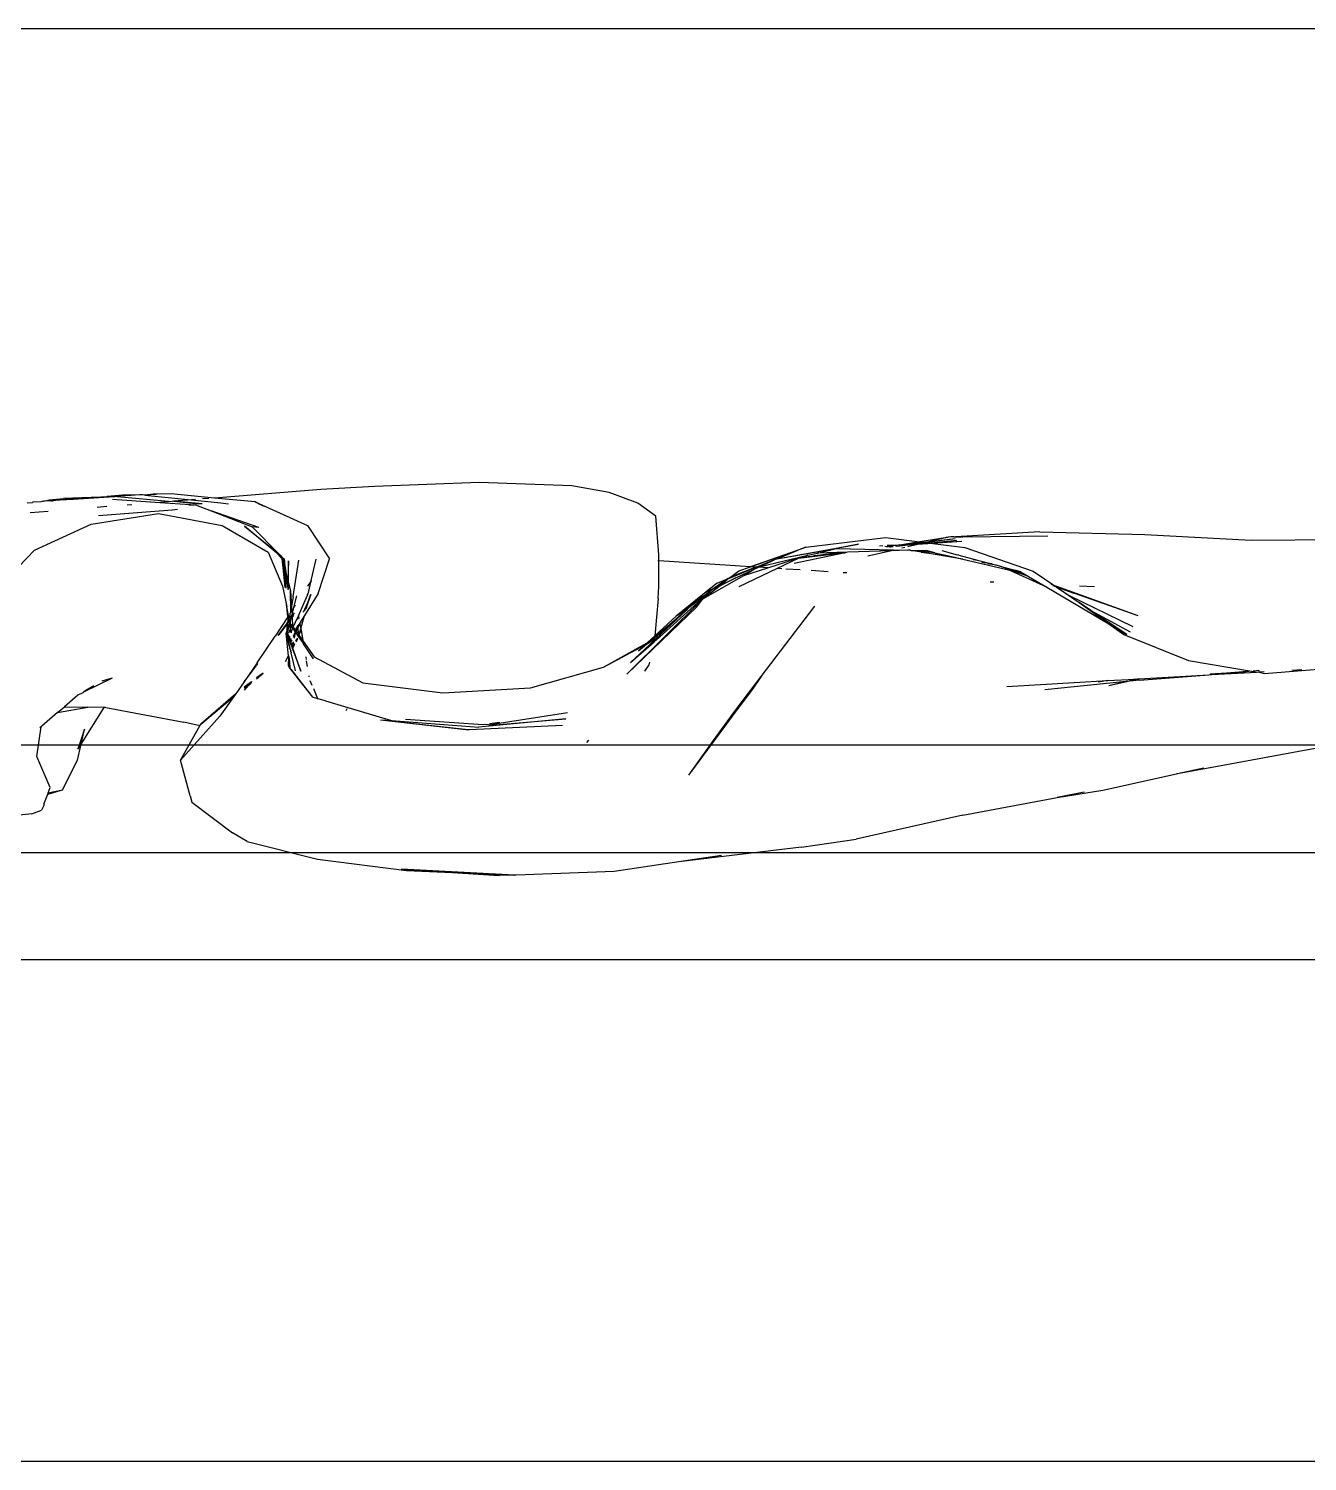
# Model space of a CAD drawing. Header units: millimetres. Extents: x -41292 to 298682, y -22072 to 33155.
# Drawn here: x 30714.5 to 30893, y 1090.6 to 1290.6 of the extents above; entities that cross this region are included whole.
import ezdxf

# ---------------------------------------------------------------- set-up
doc = ezdxf.new("R2010")
doc.units = ezdxf.units.MM
doc.layers.add('창호', color=4, linetype='Continuous')
doc.layers.add('틀', color=8, linetype='Continuous')

# ---------------------------------------------------------------- blocks, each defined once
blk = doc.blocks.new('AHSISHEUD')
for p, q in [((31382.65, 18874.34), (31367.81, 18873.15)), ((31390.16, 18874.78), (31382.65, 18874.34)), ((31404.78, 18875.32), (31390.16, 18874.78)), ((31417.72, 18874.85), (31404.78, 18875.32)), ((31422.92, 18873.93), (31417.72, 18874.85)), ((31341.66, 18872.49), (31342.39, 18872.54)), ((31342.43, 18872.55), (31342.39, 18872.54)), ((31343.61, 18872.63), (31342.43, 18872.55)), ((31343.78, 18872.67), (31343.61, 18872.63)), ((31343.83, 18872.65), (31343.78, 18872.67)), ((31344, 18872.69), (31343.83, 18872.65)), ((31344, 18872.69), (31344.72, 18872.88)), ((31344.96, 18872.75), (31344, 18872.69)), ((31344.72, 18872.88), (31346.76, 18873.08)), ((31344.72, 18872.88), (31346.16, 18872.96)), ((31345.01, 18872.73), (31344.96, 18872.75)), ((31345.08, 18872.74), (31345.01, 18872.73)), ((31345.08, 18872.74), (31345.19, 18872.77)), ((31345.19, 18872.77), (31345.26, 18872.77)), ((31345.26, 18872.77), (31345.28, 18872.79)), ((31345.28, 18872.79), (31345.34, 18872.79)), ((31348.11, 18872.96), (31345.34, 18872.79)), ((31345.34, 18872.79), (31346.16, 18872.96)), ((31346.16, 18872.96), (31350.62, 18873.2)), ((31346.16, 18872.96), (31346.76, 18873.08)), ((31350.62, 18873.2), (31346.76, 18873.08)), ((31353.12, 18873.29), (31348.11, 18872.96)), ((31350.62, 18873.2), (31348.11, 18872.96)), ((31350.69, 18873.21), (31350.62, 18873.2)), ((31350.83, 18873.21), (31350.69, 18873.21)), ((31350.89, 18873.22), (31350.83, 18873.21)), ((31350.89, 18873.22), (31351.97, 18873.31)), ((31353.12, 18873.29), (31350.89, 18873.22)), ((31351.97, 18873.31), (31352.07, 18873.31)), ((31352.07, 18873.31), (31352.76, 18873.37)), ((31352.76, 18873.37), (31352.85, 18873.37)), ((31355, 18873.54), (31352.85, 18873.37)), ((31352.85, 18873.37), (31353.96, 18873.38)), ((31353.96, 18873.38), (31353.12, 18873.29)), ((31353.6, 18872.97), (31360.19, 18872.54)), ((31353.96, 18873.38), (31354.05, 18873.4)), ((31354.05, 18873.4), (31354.23, 18873.36)), ((31354.42, 18873.41), (31354.23, 18873.36)), ((31354.23, 18873.36), (31361.93, 18872.68)), ((31354.63, 18873.42), (31354.42, 18873.41)), ((31355, 18873.54), (31354.63, 18873.42)), ((31356.18, 18873.49), (31354.63, 18873.42)), ((31357.35, 18873.59), (31355, 18873.54)), ((31356.29, 18872.22), (31355.64, 18872.17)), ((31357.35, 18873.59), (31356.18, 18873.49)), ((31357.83, 18873.6), (31357.35, 18873.59)), ((31358.08, 18873.57), (31357.83, 18873.6)), ((31359.24, 18873.68), (31358.08, 18873.57)), ((31359.58, 18873.64), (31358.08, 18873.57)), ((31358.08, 18873.57), (31364.63, 18872.89)), ((31361.77, 18873.73), (31359.24, 18873.68)), ((31359.72, 18873.64), (31359.65, 18873.64)), ((31361.93, 18872.68), (31360.19, 18872.54)), ((31360.19, 18872.54), (31365.17, 18872.21)), ((31367.81, 18873.15), (31361.77, 18873.73)), ((31362.15, 18872.69), (31361.93, 18872.68)), ((31364.63, 18872.89), (31362.15, 18872.69)), ((31362.15, 18872.69), (31365.58, 18872.35)), ((31366.1, 18872.36), (31362.15, 18872.69)), ((31364.24, 18872.21), (31364.99, 18872.15)), ((31365.16, 18872.94), (31364.63, 18872.89)), ((31364.63, 18872.89), (31368.69, 18872.47)), ((31365.17, 18872.21), (31367.35, 18871.35)), ((31366.1, 18872.36), (31365.58, 18872.35)), ((31367.05, 18873.09), (31366.16, 18873.02)), ((31373.51, 18872.6), (31367.81, 18873.15)), ((31368.69, 18872.47), (31369.79, 18872.35)), ((31374.07, 18872.27), (31373.51, 18872.6)), ((31373.51, 18872.6), (31380.81, 18869.29)), ((31374.79, 18871.95), (31374.07, 18872.27)), ((31426.94, 18872.41), (31422.92, 18873.93)), ((31429.45, 18870.6), (31426.94, 18872.41)), ((31344.59, 18871.29), (31342.1, 18871.09)), ((31350.62, 18869.49), (31359.99, 18870.98)), ((31352.81, 18871.95), (31351.46, 18871.84)), ((31361.9, 18871.46), (31351.61, 18870.66)), ((31359.99, 18870.98), (31368.88, 18869.32)), ((31362.67, 18871.56), (31361.9, 18871.46)), ((31374.01, 18869.03), (31367.35, 18871.35)), ((31367.35, 18871.35), (31373.08, 18869.12)), ((31429.85, 18865.21), (31429.45, 18870.6)), ((31342.69, 18865.87), (31350.62, 18869.49)), ((31368.88, 18869.32), (31375.3, 18865.58)), ((31372, 18869.22), (31376.86, 18865.31)), ((31376.54, 18865.45), (31372, 18869.22)), ((31374.01, 18869.03), (31373.08, 18869.12)), ((31376.86, 18865.31), (31373.08, 18869.12)), ((31380.81, 18869.29), (31383.88, 18864.67)), ((31483.02, 18868.42), (31471.25, 18867.73)), ((31483.02, 18868.42), (31497.69, 18868.07)), ((31497.69, 18868.07), (31512.53, 18867.27)), ((31442.64, 18863.56), (31450.37, 18866.29)), ((31446.34, 18864.68), (31457.74, 18866.73)), ((31446.34, 18864.68), (31454.59, 18866.08)), ((31450.37, 18866.29), (31449.17, 18865.82)), ((31450.37, 18866.29), (31461.49, 18867.65)), ((31452.02, 18865.47), (31454.59, 18866.08)), ((31457.74, 18866.73), (31454.59, 18866.08)), ((31454.59, 18866.08), (31464.59, 18865.86)), ((31461.14, 18866.47), (31460.67, 18866.44)), ((31461.63, 18866.35), (31461.4, 18866.37)), ((31461.49, 18867.65), (31466.28, 18867.05)), ((31461.89, 18866.41), (31461.63, 18866.35)), ((31461.85, 18866.33), (31461.63, 18866.35)), ((31463.08, 18866.54), (31461.73, 18866.5)), ((31461.85, 18866.33), (31461.89, 18866.41)), ((31462.05, 18866.38), (31461.85, 18866.33)), ((31461.89, 18866.41), (31461.95, 18866.41)), ((31462.14, 18866.39), (31462.05, 18866.38)), ((31462.1, 18866.3), (31462.36, 18866.38)), ((31462.14, 18866.39), (31462.36, 18866.38)), ((31462.36, 18866.38), (31462.55, 18866.36)), ((31462.55, 18866.46), (31462.42, 18866.46)), ((31463.08, 18866.54), (31462.55, 18866.46)), ((31463.06, 18866.43), (31462.88, 18866.44)), ((31463.06, 18866.43), (31463.46, 18866.48)), ((31463.49, 18866.61), (31463.08, 18866.54)), ((31463.46, 18866.48), (31463.49, 18866.48)), ((31463.49, 18866.48), (31464.97, 18866.68)), ((31465.95, 18866.66), (31463.49, 18866.48)), ((31463.49, 18866.61), (31463.77, 18866.62)), ((31466.28, 18867.05), (31463.77, 18866.62)), ((31463.77, 18866.62), (31466.81, 18866.98)), ((31464.97, 18866.68), (31463.77, 18866.62)), ((31464.18, 18866.24), (31463.77, 18866.14)), ((31465.95, 18866.66), (31464.61, 18866.34)), ((31464.97, 18866.68), (31465.15, 18866.7)), ((31465.15, 18866.7), (31465.43, 18866.72)), ((31465.43, 18866.72), (31467.04, 18866.95)), ((31466.34, 18866.75), (31465.43, 18866.72)), ((31468.12, 18866.81), (31465.95, 18866.66)), ((31466.34, 18866.75), (31465.95, 18866.66)), ((31469.8, 18867.61), (31466.28, 18867.05)), ((31466.28, 18867.05), (31466.81, 18866.98)), ((31466.34, 18866.75), (31466.62, 18866.82)), ((31467.04, 18866.95), (31466.62, 18866.82)), ((31466.83, 18866.8), (31466.62, 18866.82)), ((31466.81, 18866.98), (31467.74, 18867.09)), ((31466.81, 18866.98), (31467.04, 18866.95)), ((31467.49, 18866.89), (31466.83, 18866.8)), ((31467.04, 18866.95), (31467.12, 18866.94)), ((31467.3, 18866.98), (31467.12, 18866.94)), ((31467.12, 18866.94), (31467.49, 18866.89)), ((31467.3, 18866.98), (31471.2, 18867.49)), ((31467.74, 18867.09), (31467.3, 18866.98)), ((31467.49, 18866.89), (31467.8, 18866.85)), ((31469.8, 18867.61), (31467.74, 18867.09)), ((31467.74, 18867.09), (31471.2, 18867.49)), ((31471.44, 18867.23), (31467.8, 18866.85)), ((31472.13, 18867.1), (31467.8, 18866.85)), ((31467.8, 18866.85), (31468.12, 18866.81)), ((31472.13, 18867.1), (31468.12, 18866.81)), ((31468.12, 18866.81), (31472.59, 18866.25)), ((31469.8, 18867.61), (31470.03, 18867.67)), ((31470.03, 18867.67), (31470.18, 18867.67)), ((31470.18, 18867.67), (31470.25, 18867.67)), ((31470.62, 18867.73), (31470.25, 18867.67)), ((31471.02, 18867.72), (31470.62, 18867.73)), ((31471.02, 18867.72), (31471.17, 18867.73)), ((31471.17, 18867.73), (31471.25, 18867.73)), ((31471.25, 18867.73), (31472.25, 18867.69)), ((31484.17, 18867.82), (31472.25, 18867.69)), ((31472.59, 18866.25), (31482.12, 18862.95)), ((31512.53, 18867.27), (31525.5, 18867.34)), ((31338.17, 18861.18), (31342.69, 18865.87)), ((31375.3, 18865.58), (31377.33, 18860.86)), ((31377.07, 18865), (31376.54, 18865.45)), ((31376.54, 18865.45), (31377.19, 18864.76)), ((31376.86, 18865.31), (31377.15, 18865.07)), ((31377.07, 18865), (31377.19, 18864.88)), ((31377.17, 18865), (31377.15, 18865.07)), ((31377.6, 18864.57), (31377.17, 18865)), ((31377.19, 18864.88), (31377.17, 18865)), ((31377.19, 18864.88), (31377.61, 18864.45)), ((31377.6, 18864.57), (31377.19, 18864.88)), ((31377.19, 18864.76), (31377.19, 18864.88)), ((31377.19, 18864.76), (31377.25, 18864.69)), ((31377.25, 18864.69), (31377.39, 18864.55)), ((31377.58, 18861.63), (31377.25, 18864.69)), ((31377.25, 18864.69), (31377.45, 18863.62)), ((31377.25, 18864.69), (31377.42, 18864.08)), ((31377.61, 18864.45), (31377.39, 18864.55)), ((31377.39, 18864.55), (31377.42, 18864.08)), ((31377.42, 18864.08), (31377.45, 18863.62)), ((31377.42, 18864.08), (31377.71, 18862.99)), ((31377.61, 18864.45), (31377.6, 18864.57)), ((31377.61, 18864.45), (31377.65, 18864.41)), ((31377.66, 18864.07), (31377.65, 18864.41)), ((31377.92, 18862.21), (31377.66, 18864.07)), ((31377.71, 18862.99), (31377.66, 18864.07)), ((31378.15, 18864.39), (31378.08, 18861.57)), ((31378.16, 18861.28), (31378.15, 18864.39)), ((31378.79, 18859.42), (31379.6, 18864.47)), ((31381.32, 18861.64), (31382.03, 18864.61)), ((31382.28, 18859.82), (31383.88, 18864.67)), ((31429.84, 18864.39), (31429.7, 18864.4)), ((31429.83, 18860.81), (31429.84, 18864.39)), ((31429.84, 18864.39), (31429.85, 18865.21)), ((31442.64, 18863.56), (31429.84, 18864.39)), ((31449.17, 18865.82), (31442.64, 18863.56)), ((31443.45, 18863.51), (31446.14, 18864.6)), ((31444.03, 18863.6), (31450.66, 18865.15)), ((31444.03, 18863.6), (31446.14, 18864.6)), ((31445.05, 18863.4), (31448.85, 18864.6)), ((31446.14, 18864.6), (31446.34, 18864.68)), ((31446.34, 18864.68), (31449.17, 18865.82)), ((31449.32, 18864.71), (31446.39, 18863.32)), ((31455.85, 18865.5), (31448.76, 18864.01)), ((31448.85, 18864.6), (31448.98, 18864.67)), ((31448.98, 18864.67), (31449.12, 18864.69)), ((31449.32, 18864.71), (31449.12, 18864.69)), ((31449.32, 18864.71), (31449.35, 18864.73)), ((31449.35, 18864.73), (31455.16, 18865.43)), ((31449.35, 18864.73), (31451.14, 18865)), ((31449.59, 18864.84), (31449.35, 18864.73)), ((31449.77, 18864.86), (31449.59, 18864.84)), ((31450.66, 18865.15), (31449.77, 18864.86)), ((31451.14, 18865), (31449.77, 18864.86)), ((31450.66, 18865.15), (31452.02, 18865.47)), ((31451.14, 18865), (31451.49, 18865.06)), ((31451.49, 18865.06), (31454.7, 18865.56)), ((31455.16, 18865.43), (31451.49, 18865.06)), ((31454.7, 18865.56), (31452.02, 18865.47)), ((31456.2, 18865.6), (31454.7, 18865.56)), ((31455.16, 18865.43), (31455.85, 18865.5)), ((31455.98, 18865.53), (31455.85, 18865.5)), ((31456.2, 18865.6), (31455.98, 18865.53)), ((31462.31, 18865.79), (31456.2, 18865.6)), ((31462.31, 18865.79), (31459.05, 18865.01)), ((31464.59, 18865.86), (31462.31, 18865.79)), ((31464.62, 18865.86), (31464.59, 18865.86)), ((31464.96, 18865.85), (31464.62, 18865.86)), ((31465.02, 18865.84), (31464.96, 18865.85)), ((31468.38, 18865.52), (31465.02, 18865.84)), ((31465.02, 18865.84), (31467.15, 18865.8)), ((31466.22, 18865.63), (31465.02, 18865.84)), ((31466.48, 18865.59), (31466.22, 18865.63)), ((31472.27, 18864.62), (31466.48, 18865.59)), ((31466.48, 18865.59), (31470.35, 18865.06)), ((31468.38, 18865.52), (31467.15, 18865.8)), ((31468.38, 18865.52), (31470.35, 18865.06)), ((31469.37, 18865.83), (31471.51, 18865.21)), ((31470.35, 18865.06), (31472.27, 18864.62)), ((31471.73, 18865.19), (31471.51, 18865.21)), ((31471.73, 18865.19), (31474.34, 18864.48)), ((31472.27, 18864.62), (31478.68, 18863.13)), ((31473.72, 18864.57), (31473.79, 18864.55)), ((31473.79, 18864.55), (31474.34, 18864.48)), ((31474.34, 18864.48), (31476.35, 18863.94)), ((31474.91, 18864.23), (31475.34, 18864.1)), ((31476.35, 18863.94), (31475.34, 18864.1)), ((31377.45, 18863.62), (31377.58, 18861.63)), ((31377.45, 18863.62), (31377.74, 18862.17)), ((31377.74, 18862.17), (31377.71, 18862.99)), ((31377.71, 18862.99), (31377.92, 18862.21)), ((31377.81, 18860.57), (31377.74, 18862.17)), ((31377.74, 18862.17), (31378.06, 18860.59)), ((31378.07, 18861.05), (31377.92, 18862.21)), ((31377.92, 18862.21), (31378.08, 18861.57)), ((31436, 18859.06), (31441.73, 18862.35)), ((31439.59, 18861.93), (31439.68, 18862.01)), ((31439.74, 18862.04), (31439.68, 18862.01)), ((31439.71, 18861.98), (31443.41, 18863.51)), ((31439.71, 18861.98), (31439.74, 18862.04)), ((31439.85, 18862.08), (31439.74, 18862.04)), ((31443.41, 18863.51), (31439.85, 18862.08)), ((31439.85, 18862.08), (31441.02, 18862.99)), ((31440.6, 18861.99), (31443.08, 18863.16)), ((31441.02, 18862.99), (31442.64, 18863.56)), ((31446.39, 18863.32), (31441.03, 18860.77)), ((31441.73, 18862.35), (31445.05, 18863.4)), ((31441.73, 18862.35), (31443.08, 18863.16)), ((31443.41, 18863.51), (31442.64, 18863.56)), ((31443.08, 18863.16), (31443.78, 18863.48)), ((31443.45, 18863.51), (31443.41, 18863.51)), ((31443.78, 18863.48), (31444.03, 18863.6)), ((31445.05, 18863.4), (31443.78, 18863.48)), ((31447.02, 18863.28), (31446.39, 18863.32)), ((31449.58, 18863.11), (31447.6, 18863.24)), ((31453.49, 18862.86), (31451.1, 18863.01)), ((31456.09, 18862.69), (31455.6, 18862.72)), ((31476.96, 18863.77), (31475.8, 18863.97)), ((31476.35, 18863.94), (31476.96, 18863.77)), ((31477.47, 18863.63), (31476.96, 18863.77)), ((31481.46, 18862.2), (31477.47, 18863.63)), ((31477.47, 18863.63), (31479.54, 18863.07)), ((31484, 18860.7), (31478.68, 18863.13)), ((31479.54, 18863.07), (31480.74, 18862.62)), ((31480.37, 18862.84), (31479.54, 18863.07)), ((31480.37, 18862.84), (31480.42, 18862.82)), ((31480.42, 18862.82), (31480.74, 18862.62)), ((31480.74, 18862.62), (31480.83, 18862.57)), ((31480.83, 18862.57), (31480.86, 18862.56)), ((31480.86, 18862.56), (31481.46, 18862.2)), ((31481.46, 18862.2), (31484, 18860.7)), ((31482.12, 18862.95), (31485.11, 18860.91)), ((31377.33, 18860.86), (31377.77, 18858.65)), ((31377.58, 18861.63), (31377.64, 18860.67)), ((31377.7, 18860.64), (31377.58, 18861.63)), ((31378.07, 18861.05), (31378.06, 18860.59)), ((31378.06, 18860.59), (31378.06, 18860.42)), ((31378.06, 18860.42), (31378.1, 18860.4)), ((31378.08, 18861.57), (31378.07, 18861.05)), ((31378.16, 18860.36), (31378.07, 18861.05)), ((31378.08, 18861.57), (31378.16, 18861.28)), ((31378.16, 18860.36), (31378.16, 18861.28)), ((31378.16, 18861.28), (31378.45, 18860.19)), ((31378.46, 18857.37), (31378.45, 18860.19)), ((31378.45, 18860.19), (31378.57, 18858.06)), ((31381.3, 18861.6), (31380.82, 18860.86)), ((31380.92, 18859.94), (31381.3, 18861.6)), ((31381.32, 18861.64), (31381.3, 18861.6)), ((31429.75, 18859.1), (31429.83, 18860.81)), ((31437.06, 18860.13), (31434.55, 18858.31)), ((31436, 18859.06), (31438.21, 18860.82)), ((31438.01, 18861.28), (31436.22, 18859.85)), ((31437.56, 18860.56), (31436.22, 18859.85)), ((31437.39, 18860.41), (31436.22, 18859.85)), ((31436.61, 18859.72), (31437.06, 18860.13)), ((31437.39, 18860.41), (31437.06, 18860.13)), ((31437.39, 18860.41), (31437.85, 18860.64)), ((31437.56, 18860.56), (31437.39, 18860.41)), ((31439.53, 18861.9), (31437.56, 18860.56)), ((31437.56, 18860.56), (31437.88, 18860.72)), ((31438.21, 18860.82), (31437.85, 18860.64)), ((31437.88, 18860.72), (31437.85, 18860.64)), ((31437.88, 18860.72), (31438.08, 18860.81)), ((31438.01, 18861.28), (31439.53, 18861.9)), ((31439.53, 18861.9), (31438.08, 18860.81)), ((31438.08, 18860.81), (31438.39, 18860.95)), ((31440.6, 18861.99), (31438.21, 18860.82)), ((31438.21, 18860.82), (31438.39, 18860.95)), ((31438.39, 18860.95), (31440.6, 18861.99)), ((31438.39, 18860.95), (31439.53, 18861.9)), ((31439.53, 18861.9), (31439.59, 18861.93)), ((31439.59, 18861.93), (31439.71, 18861.98)), ((31476.63, 18861.39), (31476.12, 18861.42)), ((31484.03, 18860.69), (31484, 18860.7)), ((31484.03, 18860.69), (31492.67, 18855.59)), ((31484.57, 18861.12), (31484.66, 18861.06)), ((31485.11, 18860.91), (31484.66, 18861.06)), ((31484.85, 18860.94), (31485.31, 18860.77)), ((31485.14, 18860.89), (31485.11, 18860.91)), ((31485.42, 18860.79), (31485.14, 18860.89)), ((31485.14, 18860.89), (31485.31, 18860.77)), ((31485.31, 18860.77), (31487.78, 18859.87)), ((31485.31, 18860.77), (31487.05, 18859.58)), ((31496.78, 18856.72), (31485.42, 18860.79)), ((31485.42, 18860.79), (31487.78, 18859.87)), ((31490.65, 18860.77), (31488.57, 18860.85)), ((31377.77, 18858.65), (31377.91, 18857.95)), ((31377.77, 18858.65), (31378.05, 18856.56)), ((31378.8, 18859.34), (31378.57, 18858.06)), ((31378.57, 18858.06), (31378.58, 18857.98)), ((31378.8, 18859.34), (31378.79, 18859.42)), ((31378.89, 18857.86), (31379.3, 18859.51)), ((31379.1, 18858.19), (31378.89, 18857.86)), ((31379.53, 18856.69), (31380.81, 18859.58)), ((31380.97, 18858.92), (31380.22, 18857.16)), ((31382.28, 18859.82), (31380.39, 18856.77)), ((31380.5, 18857.52), (31380.84, 18858.42)), ((31380.64, 18857.7), (31380.84, 18858.42)), ((31380.86, 18859.78), (31380.81, 18859.71)), ((31380.81, 18859.63), (31380.81, 18859.71)), ((31380.81, 18859.63), (31380.86, 18859.68)), ((31380.81, 18859.58), (31380.81, 18859.63)), ((31380.84, 18858.42), (31381.32, 18859.72)), ((31380.84, 18858.42), (31380.97, 18858.92)), ((31380.87, 18859.81), (31380.86, 18859.78)), ((31380.87, 18859.71), (31380.86, 18859.78)), ((31380.86, 18859.68), (31380.87, 18859.71)), ((31380.91, 18859.85), (31380.87, 18859.81)), ((31380.92, 18859.94), (31380.91, 18859.89)), ((31380.91, 18859.85), (31380.91, 18859.89)), ((31380.97, 18858.92), (31381.29, 18859.72)), ((31425.38, 18848.56), (31436, 18859.06)), ((31429.75, 18859.1), (31429.27, 18853.9)), ((31429.97, 18853.76), (31435.24, 18858.52)), ((31435.94, 18859.62), (31432.26, 18856.66)), ((31434.55, 18858.31), (31432.26, 18856.66)), ((31436.61, 18859.72), (31434.05, 18857.83)), ((31434.55, 18858.31), (31434.05, 18857.83)), ((31435.94, 18859.62), (31434.55, 18858.31)), ((31435.09, 18857.92), (31436, 18859.06)), ((31435.24, 18858.52), (31435.45, 18858.68)), ((31435.45, 18858.68), (31436.61, 18859.72)), ((31435.45, 18858.68), (31436, 18859.06)), ((31436.13, 18859.79), (31435.94, 18859.62)), ((31436.22, 18859.85), (31436.13, 18859.79)), ((31444.14, 18848.23), (31451.64, 18858.07)), ((31486.66, 18859.77), (31487.05, 18859.58)), ((31487.05, 18859.58), (31496.01, 18855.21)), ((31487.05, 18859.58), (31488.54, 18858.56)), ((31496.78, 18856.72), (31487.78, 18859.87)), ((31488.54, 18858.56), (31492.67, 18855.59)), ((31490.17, 18857.47), (31488.54, 18858.56)), ((31378.05, 18856.56), (31376.3, 18853.85)), ((31378.05, 18856.56), (31377.91, 18857.95)), ((31378.16, 18856.73), (31377.91, 18857.95)), ((31378.09, 18856.63), (31378.05, 18856.56)), ((31378.1, 18856.26), (31378.05, 18856.56)), ((31378.16, 18856.73), (31378.09, 18856.63)), ((31378.09, 18856.63), (31378.15, 18856.36)), ((31378.11, 18855.97), (31378.1, 18856.26)), ((31378.15, 18856.03), (31378.11, 18855.97)), ((31378.17, 18856.67), (31378.15, 18856.36)), ((31378.15, 18856.03), (31378.15, 18856.36)), ((31378.15, 18856.36), (31378.26, 18856.19)), ((31378.26, 18856.07), (31378.15, 18856.03)), ((31378.26, 18856.19), (31378.22, 18856.4)), ((31378.26, 18856.07), (31378.22, 18855.86)), ((31378.26, 18856.19), (31378.27, 18856.14)), ((31378.27, 18856.14), (31378.26, 18856.07)), ((31378.35, 18855.77), (31378.26, 18856.07)), ((31378.37, 18856.82), (31378.38, 18857.07)), ((31378.38, 18856.78), (31378.37, 18856.82)), ((31378.37, 18856.73), (31378.38, 18856.78)), ((31378.41, 18855.98), (31378.37, 18856.73)), ((31378.42, 18857.14), (31378.38, 18857.07)), ((31378.41, 18855.98), (31378.46, 18856.19)), ((31378.42, 18857.14), (31378.46, 18857.28)), ((31378.58, 18857.98), (31378.46, 18857.37)), ((31378.46, 18857.28), (31378.46, 18857.37)), ((31378.46, 18856.19), (31378.53, 18856.28)), ((31378.53, 18856.28), (31378.57, 18856.61)), ((31378.53, 18856.28), (31378.66, 18856.47)), ((31378.57, 18856.61), (31378.64, 18856.88)), ((31378.65, 18856.72), (31378.57, 18856.61)), ((31378.58, 18857.98), (31378.64, 18856.88)), ((31378.64, 18856.88), (31378.89, 18857.86)), ((31378.64, 18856.88), (31378.65, 18856.72)), ((31378.93, 18857.12), (31378.65, 18856.72)), ((31378.65, 18856.72), (31378.66, 18856.47)), ((31378.66, 18856.47), (31378.89, 18856.81)), ((31378.66, 18856.47), (31378.73, 18855.23)), ((31378.82, 18855.11), (31379.45, 18856.53)), ((31379.45, 18856.53), (31379.53, 18856.69)), ((31379.47, 18856.18), (31379.45, 18856.53)), ((31379.53, 18856.69), (31379.59, 18856.35)), ((31379.97, 18856.09), (31379.72, 18855.7)), ((31379.86, 18855.79), (31379.97, 18856.09)), ((31379.88, 18854.9), (31380.39, 18856.77)), ((31380.39, 18856.77), (31379.97, 18856.09)), ((31380.45, 18857.46), (31380.5, 18857.52)), ((31435.09, 18857.92), (31425.38, 18848.56)), ((31433.79, 18857.59), (31429.24, 18853.57)), ((31429.25, 18853.73), (31433.79, 18857.59)), ((31432.26, 18856.66), (31429.27, 18853.9)), ((31433.79, 18857.59), (31429.38, 18853.44)), ((31433.79, 18857.59), (31432.26, 18856.66)), ((31434, 18857.79), (31433.79, 18857.59)), ((31434.05, 18857.83), (31434, 18857.79)), ((31490.17, 18857.47), (31495.63, 18854.49)), ((31495.19, 18854.11), (31490.17, 18857.47)), ((31377.97, 18855.73), (31376.66, 18853.97)), ((31376.85, 18854.03), (31377.98, 18855.55)), ((31377.83, 18854.22), (31377.95, 18854.65)), ((31377.83, 18854.22), (31377.93, 18854.11)), ((31378.25, 18852.58), (31377.83, 18854.22)), ((31378.17, 18851.13), (31377.83, 18854.22)), ((31377.93, 18854.11), (31377.95, 18854.65)), ((31377.99, 18854.28), (31377.93, 18854.11)), ((31377.93, 18854.11), (31378.07, 18854.09)), ((31378.25, 18852.78), (31377.93, 18854.11)), ((31377.93, 18854.11), (31378.27, 18853.23)), ((31377.95, 18854.65), (31377.98, 18855.55)), ((31377.95, 18854.65), (31378.04, 18854.75)), ((31378.05, 18855.9), (31377.97, 18855.78)), ((31377.97, 18855.78), (31377.97, 18855.73)), ((31377.98, 18855.55), (31378.06, 18855.65)), ((31378.01, 18854.58), (31377.99, 18854.28)), ((31378.07, 18854.17), (31377.99, 18854.28)), ((31378.04, 18854.75), (31378.01, 18854.58)), ((31378.06, 18854.62), (31378.01, 18854.58)), ((31378.06, 18854.91), (31378.03, 18854.89)), ((31378.03, 18854.89), (31378.04, 18854.81)), ((31378.04, 18854.98), (31378.06, 18855.06)), ((31378.06, 18854.91), (31378.04, 18854.98)), ((31378.04, 18854.81), (31378.05, 18854.78)), ((31378.05, 18854.78), (31378.04, 18854.75)), ((31378.04, 18854.75), (31378.08, 18854.7)), ((31378.11, 18855.97), (31378.05, 18855.9)), ((31378.11, 18855.72), (31378.05, 18855.9)), ((31378.06, 18855.65), (31378.05, 18855.9)), ((31378.05, 18854.78), (31378.08, 18854.7)), ((31378.06, 18854.62), (31378.05, 18854.56)), ((31378.05, 18854.56), (31378.07, 18854.3)), ((31378.14, 18854.32), (31378.05, 18854.56)), ((31378.06, 18855.65), (31378.11, 18855.72)), ((31378.06, 18855.65), (31378.06, 18855.47)), ((31378.06, 18855.47), (31378.13, 18855.29)), ((31378.06, 18855.06), (31378.1, 18855.11)), ((31378.08, 18854.7), (31378.06, 18854.62)), ((31378.07, 18854.17), (31378.07, 18854.09)), ((31378.07, 18854.09), (31378.09, 18854.04)), ((31378.32, 18855.62), (31378.08, 18854.7)), ((31378.09, 18854.04), (31378.15, 18854.05)), ((31378.1, 18855.18), (31378.12, 18855.25)), ((31378.1, 18855.11), (31378.1, 18855.18)), ((31378.11, 18855.72), (31378.22, 18855.86)), ((31378.12, 18855.51), (31378.11, 18855.72)), ((31378.15, 18855.47), (31378.12, 18855.51)), ((31378.12, 18855.25), (31378.13, 18855.29)), ((31378.13, 18855.29), (31378.15, 18855.41)), ((31378.15, 18855.41), (31378.15, 18855.47)), ((31378.15, 18854.01), (31378.15, 18854.05)), ((31378.28, 18853.64), (31378.15, 18854.01)), ((31378.32, 18855.62), (31378.35, 18855.77)), ((31378.41, 18854.88), (31378.32, 18855.62)), ((31378.32, 18854.7), (31378.41, 18854.88)), ((31378.32, 18854.37), (31378.32, 18854.7)), ((31378.35, 18855.77), (31378.41, 18855.98)), ((31378.42, 18855.67), (31378.35, 18855.77)), ((31378.42, 18855.67), (31378.41, 18855.98)), ((31378.41, 18854.88), (31378.46, 18854.99)), ((31378.47, 18854.4), (31378.41, 18854.88)), ((31378.42, 18855.63), (31378.42, 18855.67)), ((31378.46, 18855.61), (31378.42, 18855.63)), ((31378.46, 18855.56), (31378.46, 18855.61)), ((31378.61, 18855.28), (31378.46, 18855.56)), ((31378.46, 18855.56), (31378.65, 18855.35)), ((31378.46, 18854.99), (31378.46, 18855.56)), ((31378.46, 18854.99), (31378.61, 18855.28)), ((31378.47, 18854.4), (31378.52, 18854.44)), ((31378.52, 18854.44), (31378.74, 18855.05)), ((31378.52, 18854.44), (31378.77, 18855)), ((31378.52, 18854.44), (31378.52, 18854.31)), ((31378.61, 18855.28), (31378.65, 18855.35)), ((31378.74, 18855.05), (31378.61, 18855.28)), ((31378.65, 18855.35), (31378.67, 18855.38)), ((31378.65, 18855.35), (31378.73, 18855.23)), ((31378.73, 18855.23), (31378.73, 18855.18)), ((31378.73, 18855.18), (31378.74, 18855.05)), ((31378.73, 18855.18), (31378.82, 18855.11)), ((31378.77, 18855), (31378.74, 18855.05)), ((31378.77, 18855), (31378.82, 18855.11)), ((31379.1, 18854.51), (31378.77, 18855)), ((31379.04, 18854.38), (31378.8, 18853.82)), ((31378.82, 18855.11), (31379.13, 18854.66)), ((31379.12, 18854.58), (31378.82, 18855.11)), ((31378.85, 18853.73), (31379.02, 18854.09)), ((31379.02, 18854.09), (31378.92, 18853.6)), ((31379.06, 18854.32), (31379.02, 18854.09)), ((31379.02, 18854.09), (31379.1, 18854.24)), ((31379.12, 18854.58), (31379.1, 18854.51)), ((31379.17, 18854.4), (31379.1, 18854.51)), ((31379.13, 18854.66), (31379.12, 18854.58)), ((31379.2, 18854.46), (31379.12, 18854.58)), ((31379.16, 18854.78), (31379.13, 18854.66)), ((31379.13, 18854.66), (31379.23, 18854.52)), ((31379.16, 18854.78), (31379.49, 18855.33)), ((31379.17, 18854.4), (31379.2, 18854.46)), ((31379.52, 18853.88), (31379.17, 18854.4)), ((31379.2, 18854.46), (31379.23, 18854.52)), ((31379.55, 18853.93), (31379.2, 18854.46)), ((31379.23, 18854.52), (31379.5, 18855.07)), ((31379.23, 18854.52), (31379.54, 18854.09)), ((31379.72, 18855.7), (31379.49, 18855.33)), ((31379.5, 18855.07), (31379.49, 18855.33)), ((31379.5, 18855.07), (31379.75, 18855.57)), ((31379.54, 18854.09), (31379.5, 18855.07)), ((31379.55, 18853.93), (31379.54, 18854.09)), ((31379.54, 18854.09), (31379.59, 18854.01)), ((31379.59, 18854.01), (31379.55, 18853.93)), ((31379.7, 18854.23), (31379.59, 18854.01)), ((31379.59, 18854.01), (31379.63, 18853.96)), ((31379.63, 18853.96), (31379.7, 18854.23)), ((31379.7, 18854.23), (31379.88, 18854.9)), ((31379.92, 18854.68), (31379.7, 18854.23)), ((31379.72, 18855.7), (31379.75, 18855.57)), ((31379.75, 18855.57), (31379.86, 18855.79)), ((31379.75, 18855.57), (31379.88, 18854.9)), ((31379.88, 18854.9), (31379.92, 18854.68)), ((31379.92, 18854.68), (31380.17, 18853.25)), ((31492.67, 18855.59), (31494.78, 18854.08)), ((31492.67, 18855.59), (31495.19, 18854.11)), ((31494.78, 18854.08), (31503.78, 18850.47)), ((31373.79, 18850.16), (31376.3, 18853.85)), ((31378.25, 18852.58), (31378.25, 18852.78)), ((31378.34, 18852.41), (31378.25, 18852.78)), ((31378.3, 18852.38), (31378.25, 18852.58)), ((31378.27, 18853.23), (31378.28, 18853.64)), ((31378.27, 18853.23), (31378.33, 18853.06)), ((31378.28, 18853.64), (31378.33, 18853.79)), ((31378.33, 18853.49), (31378.28, 18853.64)), ((31378.33, 18853.79), (31378.29, 18853.85)), ((31378.3, 18852.38), (31378.34, 18852.41)), ((31378.34, 18852.19), (31378.3, 18852.38)), ((31378.33, 18853.49), (31378.33, 18853.79)), ((31378.48, 18853.05), (31378.33, 18853.49)), ((31378.33, 18853.06), (31378.33, 18853.49)), ((31378.33, 18853.06), (31378.47, 18852.7)), ((31378.34, 18852.19), (31378.34, 18852.41)), ((31378.45, 18851.95), (31378.34, 18852.41)), ((31378.45, 18851.95), (31378.34, 18852.19)), ((31378.48, 18852.94), (31378.47, 18852.7)), ((31378.47, 18852.7), (31378.48, 18852.67)), ((31378.5, 18853.55), (31378.48, 18853.05)), ((31378.5, 18853.03), (31378.48, 18853.05)), ((31378.5, 18853.03), (31378.48, 18852.94)), ((31378.54, 18852.73), (31378.48, 18852.94)), ((31378.48, 18852.67), (31378.54, 18852.73)), ((31378.48, 18852.67), (31378.51, 18852.6)), ((31378.5, 18853.03), (31378.65, 18853.33)), ((31378.51, 18852.6), (31378.57, 18852.67)), ((31378.51, 18852.6), (31378.65, 18852.23)), ((31378.54, 18852.73), (31378.8, 18852.97)), ((31378.57, 18852.67), (31378.54, 18852.73)), ((31378.57, 18852.67), (31378.78, 18852.89)), ((31378.69, 18852.44), (31378.57, 18852.67)), ((31378.68, 18852.36), (31378.65, 18852.23)), ((31378.65, 18852.23), (31378.7, 18852.1)), ((31378.69, 18852.44), (31378.68, 18852.36)), ((31378.74, 18852.31), (31378.68, 18852.36)), ((31378.78, 18852.89), (31378.69, 18852.44)), ((31378.99, 18852.83), (31378.69, 18852.44)), ((31378.7, 18852.1), (31378.74, 18852.19)), ((31378.7, 18852.1), (31379.88, 18849)), ((31378.71, 18852.27), (31378.74, 18852.31)), ((31378.76, 18852.23), (31378.71, 18852.27)), ((31378.74, 18852.19), (31378.76, 18852.23)), ((31379.88, 18849), (31378.74, 18852.19)), ((31378.76, 18852.23), (31379.05, 18852.75)), ((31378.78, 18852.89), (31378.88, 18852.99)), ((31378.8, 18852.97), (31378.78, 18852.89)), ((31378.82, 18853.08), (31378.8, 18852.97)), ((31378.8, 18852.97), (31378.85, 18853.03)), ((31379.11, 18853.27), (31379.3, 18853.43)), ((31379.12, 18853.24), (31379.3, 18853.43)), ((31379.3, 18853.43), (31379.17, 18853.17)), ((31379.22, 18853.07), (31379.44, 18853.48)), ((31379.3, 18853.43), (31379.31, 18853.46)), ((31379.38, 18853.6), (31379.31, 18853.46)), ((31379.31, 18853.46), (31379.41, 18853.55)), ((31379.55, 18853.93), (31379.52, 18853.88)), ((31379.52, 18853.88), (31379.58, 18853.79)), ((31379.58, 18853.79), (31379.63, 18853.96)), ((31380.23, 18852.88), (31379.58, 18853.79)), ((31379.63, 18853.96), (31380.17, 18853.25)), ((31380.18, 18853.18), (31380.17, 18853.25)), ((31380.23, 18852.88), (31380.18, 18853.18)), ((31380.18, 18853.18), (31381.75, 18850.96)), ((31380.24, 18852.8), (31380.23, 18852.88)), ((31381.65, 18850.7), (31380.24, 18852.8)), ((31422.13, 18849.54), (31428.24, 18852.95)), ((31422.13, 18849.54), (31427.93, 18852.66)), ((31429.21, 18853.28), (31425.9, 18850.17)), ((31425.9, 18850.17), (31429.19, 18853.07)), ((31428.48, 18852.96), (31427.01, 18851.81)), ((31427.01, 18851.81), (31428.12, 18852.77)), ((31427.93, 18852.66), (31427.01, 18851.81)), ((31428.24, 18852.95), (31427.93, 18852.66)), ((31427.93, 18852.66), (31428.12, 18852.77)), ((31428.12, 18852.77), (31428.52, 18853.11)), ((31428.12, 18852.77), (31428.48, 18852.96)), ((31429.27, 18853.9), (31428.24, 18852.95)), ((31428.24, 18852.95), (31428.52, 18853.11)), ((31429.04, 18853.4), (31428.48, 18852.96)), ((31428.48, 18852.96), (31429.22, 18853.35)), ((31428.52, 18853.11), (31429.25, 18853.73)), ((31428.52, 18853.11), (31429.04, 18853.4)), ((31429.24, 18853.57), (31429.04, 18853.4)), ((31429.19, 18853.11), (31429.86, 18853.7)), ((31429.21, 18853.28), (31429.19, 18853.11)), ((31429.19, 18853.11), (31429.19, 18853.07)), ((31429.38, 18853.44), (31429.21, 18853.28)), ((31429.22, 18853.35), (31429.21, 18853.28)), ((31429.24, 18853.57), (31429.22, 18853.35)), ((31429.22, 18853.35), (31429.38, 18853.44)), ((31429.25, 18853.73), (31429.24, 18853.57)), ((31429.38, 18853.44), (31429.86, 18853.7)), ((31429.86, 18853.7), (31429.97, 18853.76)), ((31373.79, 18850.16), (31371.98, 18847.5)), ((31373.84, 18850.07), (31373.78, 18849.99)), ((31373.78, 18849.91), (31373.87, 18850.03)), ((31377.73, 18850.32), (31378.17, 18851.13)), ((31378.15, 18849.71), (31378.19, 18850.96)), ((31378.27, 18850.29), (31378.15, 18849.71)), ((31378.17, 18851.13), (31378.19, 18850.96)), ((31378.19, 18850.96), (31378.27, 18850.29)), ((31378.27, 18850.29), (31378.36, 18849.43)), ((31378.45, 18851.95), (31378.45, 18851.79)), ((31378.46, 18851.76), (31378.45, 18851.79)), ((31378.48, 18851.81), (31378.46, 18851.76)), ((31378.47, 18851.69), (31378.46, 18851.76)), ((31378.47, 18851.69), (31378.5, 18851.74)), ((31378.53, 18851.62), (31378.47, 18851.69)), ((31378.53, 18851.62), (31378.51, 18851.53)), ((31379.15, 18849.03), (31378.51, 18851.53)), ((31380.55, 18850.97), (31380.61, 18850.62)), ((31380.64, 18850.44), (31380.77, 18849.64)), ((31381.75, 18850.96), (31388.53, 18847.37)), ((31428.56, 18850.25), (31428.44, 18849.86)), ((31503.78, 18850.47), (31512.57, 18848.97)), ((31353.52, 18848.02), (31349.55, 18846.04)), ((31353.52, 18848.02), (31352.1, 18847.6)), ((31371.98, 18847.5), (31373.67, 18849.77)), ((31373.71, 18849.89), (31373.67, 18849.77)), ((31373.67, 18847.92), (31374.62, 18848.69)), ((31374.61, 18848.72), (31373.68, 18848.03)), ((31378.15, 18849.71), (31378.36, 18849.43)), ((31378.37, 18849.32), (31378.15, 18849.71)), ((31378.36, 18849.43), (31378.37, 18849.32)), ((31378.37, 18849.32), (31381.52, 18845.33)), ((31378.48, 18849.28), (31381.52, 18845.33)), ((31381, 18848.31), (31381.01, 18848.21)), ((31411.95, 18846.67), (31422.13, 18849.54)), ((31428.44, 18849.86), (31427.83, 18848.99)), ((31440.58, 18843.56), (31444.14, 18848.23)), ((31444.14, 18848.23), (31442.78, 18846.28)), ((31496.88, 18847.91), (31506.64, 18848.48)), ((31496.95, 18847.74), (31506.64, 18848.48)), ((31506.64, 18848.48), (31507.05, 18848.5)), ((31509.1, 18848.68), (31506.82, 18848.55)), ((31507.05, 18848.5), (31513.27, 18848.86)), ((31509.1, 18848.68), (31507.05, 18848.5)), ((31512.57, 18848.97), (31509.1, 18848.68)), ((31511.03, 18848.8), (31509.1, 18848.68)), ((31512.57, 18848.97), (31511.03, 18848.8)), ((31512.57, 18848.97), (31513.27, 18848.86)), ((31512.96, 18848.97), (31512.83, 18849)), ((31513.58, 18849.06), (31512.96, 18848.97)), ((31513.27, 18848.86), (31513.45, 18848.87)), ((31513.45, 18848.87), (31514.35, 18848.92)), ((31513.45, 18848.87), (31514.41, 18848.66)), ((31513.71, 18849.03), (31513.58, 18849.06)), ((31514.41, 18848.66), (31525.55, 18849.57)), ((31518.2, 18849.14), (31519.62, 18849.22)), ((31349.55, 18846.04), (31349.44, 18845.96)), ((31349.88, 18846.26), (31349.55, 18846.04)), ((31350.99, 18846.95), (31349.88, 18846.26)), ((31371.98, 18847.5), (31370.79, 18845.82)), ((31372.52, 18846.98), (31371.95, 18846.34)), ((31372.98, 18847.48), (31371.96, 18846.75)), ((31371.96, 18846.65), (31372.98, 18847.48)), ((31372.98, 18847.48), (31372.52, 18846.98)), ((31372.52, 18846.98), (31372.93, 18847.31)), ((31372.99, 18847.52), (31372.98, 18847.48)), ((31381.46, 18846.98), (31381.17, 18847.65)), ((31382.25, 18845.13), (31381.67, 18846.5)), ((31388.53, 18847.37), (31399.68, 18845.94)), ((31399.68, 18845.94), (31411.95, 18846.67)), ((31434.03, 18834.46), (31442.78, 18846.28)), ((31442.78, 18846.28), (31437.47, 18839.32)), ((31478.45, 18846.84), (31492.55, 18847.66)), ((31495.07, 18847.55), (31483.76, 18846.38)), ((31492.55, 18847.66), (31491.17, 18847.46)), ((31492.55, 18847.66), (31496.31, 18847.88)), ((31495.58, 18847.6), (31492.69, 18846.91)), ((31495.07, 18847.55), (31492.69, 18846.91)), ((31495.58, 18847.6), (31495.07, 18847.55)), ((31496.31, 18847.88), (31495.54, 18847.67)), ((31496.95, 18847.74), (31495.58, 18847.6)), ((31496.88, 18847.91), (31495.97, 18847.69)), ((31496.31, 18847.88), (31496.88, 18847.91)), ((31345.92, 18843.2), (31346.86, 18844.01)), ((31348.75, 18845.64), (31346.86, 18844.01)), ((31346.86, 18844.01), (31350.16, 18843.95)), ((31349.44, 18845.96), (31348.75, 18845.64)), ((31370.79, 18845.82), (31365.9, 18841.57)), ((31365.9, 18841.57), (31370.53, 18845.45)), ((31370.53, 18845.45), (31368.55, 18842.68)), ((31370.79, 18845.82), (31370.53, 18845.45)), ((31382.25, 18845.13), (31381.52, 18845.33)), ((31382.31, 18845.01), (31382.25, 18845.13)), ((31383.33, 18844.84), (31382.25, 18845.13)), ((31383.33, 18844.84), (31392.53, 18842.11)), ((31345.92, 18843.2), (31343.7, 18841.29)), ((31345.92, 18843.2), (31350.16, 18843.95)), ((31349.2, 18838.78), (31352.43, 18843.91)), ((31352.43, 18843.91), (31350.16, 18843.95)), ((31352.66, 18843.91), (31352.43, 18843.91)), ((31352.66, 18843.91), (31363.56, 18841.88)), ((31363.08, 18836.56), (31368.55, 18842.68)), ((31386.28, 18843.73), (31386.16, 18843.43)), ((31391.01, 18842.2), (31402.93, 18840.83)), ((31391.01, 18842.2), (31392.53, 18842.11)), ((31391.01, 18842.2), (31403.21, 18840.84)), ((31392.53, 18842.11), (31404.73, 18841.15)), ((31405.34, 18841.49), (31394.48, 18842.21)), ((31416.89, 18842.31), (31404.73, 18841.15)), ((31406.08, 18841.47), (31417.08, 18843.22)), ((31406.47, 18841.42), (31416.89, 18842.31)), ((31437.47, 18839.32), (31440.58, 18843.56)), ((31343.02, 18837.07), (31343.63, 18841.21)), ((31343.63, 18841.21), (31343.44, 18841.07)), ((31343.63, 18841.21), (31343.7, 18841.29)), ((31349.67, 18840.87), (31348.76, 18838.08)), ((31349.2, 18838.78), (31349.67, 18840.87)), ((31363.08, 18836.56), (31365.77, 18841.33)), ((31365.77, 18841.33), (31363.56, 18841.88)), ((31365.77, 18841.33), (31365.9, 18841.57)), ((31402.93, 18840.83), (31403.21, 18840.84)), ((31403.21, 18840.84), (31403.4, 18840.82)), ((31403.4, 18840.82), (31416.42, 18841.45)), ((31405.49, 18841.51), (31405.34, 18841.49)), ((31406.08, 18841.47), (31405.49, 18841.51)), ((31407.64, 18841.83), (31406.23, 18841.62)), ((31348.71, 18836.57), (31349.2, 18838.78)), ((31348.76, 18838.08), (31349.2, 18838.78)), ((31420.03, 18839.35), (31419.74, 18839)), ((31434.03, 18834.46), (31437.47, 18839.32)), ((31526.16, 18839.03), (31502.26, 18834.65)), ((31344.9, 18832.72), (31343.02, 18837.07)), ((31346.6, 18832.4), (31348.71, 18836.57)), ((31364.41, 18831.59), (31363.08, 18836.56)), ((31491.84, 18832.38), (31502.14, 18834.63)), ((31502.26, 18834.65), (31502.14, 18834.63)), ((31505.95, 18835.45), (31502.26, 18834.65)), ((31344.54, 18831.8), (31346.6, 18832.4)), ((31344.61, 18831.99), (31344.9, 18832.72)), ((31344.61, 18831.99), (31346.6, 18832.4)), ((31485.47, 18831.36), (31491.84, 18832.38)), ((31489.24, 18832.07), (31485.47, 18831.36)), ((31344.02, 18830.34), (31343.67, 18829.56)), ((31344, 18830.41), (31344.54, 18831.8)), ((31344, 18830.41), (31344.02, 18830.34)), ((31344.54, 18831.8), (31344.61, 18831.99)), ((31364.41, 18831.59), (31364.67, 18830.69)), ((31364.67, 18830.69), (31370.35, 18826.41)), ((31472.3, 18828.88), (31485.47, 18831.36)), ((31342.33, 18829.07), (31331.91, 18827.98)), ((31342.33, 18829.07), (31343.67, 18829.56)), ((31472.3, 18828.88), (31457.39, 18825.54)), ((31372.39, 18825.18), (31370.35, 18826.41)), ((31372.39, 18825.18), (31382.2, 18822.75)), ((31449.75, 18824.41), (31432.64, 18822.36)), ((31449.75, 18824.41), (31457.39, 18825.54)), ((31382.2, 18822.75), (31394.63, 18821.14)), ((31432.64, 18822.36), (31423.61, 18821.01)), ((31438.58, 18823.24), (31432.64, 18822.36)), ((31393.89, 18821.35), (31401.06, 18820.88)), ((31409.68, 18820.52), (31393.89, 18821.35)), ((31394.63, 18821.14), (31401.06, 18820.88)), ((31401.06, 18820.88), (31407.57, 18820.45)), ((31401.06, 18820.88), (31409.68, 18820.52)), ((31409.68, 18820.52), (31407.57, 18820.45)), ((31409.71, 18820.52), (31409.68, 18820.52)), ((31409.92, 18820.51), (31409.71, 18820.52)), ((31423.61, 18821.01), (31409.92, 18820.51)), ((34562.05, 18738.67), (29762.05, 18738.67))]:
    blk.add_line(p, q)

msp = doc.modelspace()

# ---------------------------------------------------------------- linework, layer by layer
at = {"layer": '창호'}
for p, q in [((31504.67, 1190.58), (29224.67, 1190.58)), ((31504.67, 1160.58), (29224.67, 1160.58))]:
    msp.add_line(p, q, dxfattribs=at)
at = {"layer": '틀'}
for p, q in [((29134.67, 1290.58), (33934.67, 1290.58)), ((29224.67, 1175.58), (31504.67, 1175.58)), ((33934.67, 1090.58), (29134.67, 1090.58))]:
    msp.add_line(p, q, dxfattribs=at)

# ---------------------------------------------------------------- block references
msp.add_blockref('AHSISHEUD', (-627.37, -17648.09))

doc.saveas('drawing.dxf')
